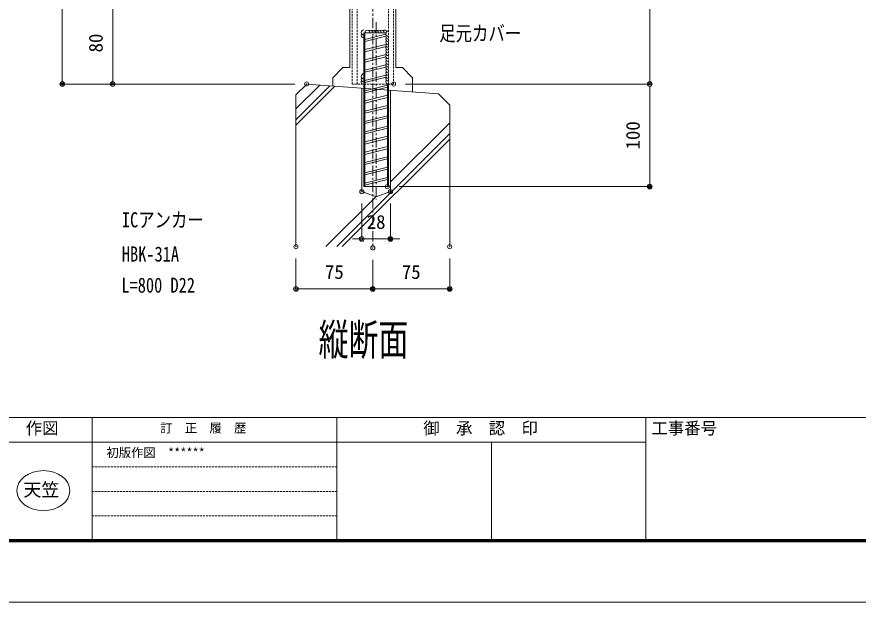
# Model space of a CAD drawing. Units: millimetres, scale not verified. Extents: x -1682 to 1682, y -1188 to 1188.
# Drawn here: x -400 to 421, y -1188 to -617 of the extents above; entities that cross this region are included whole.
import ezdxf
from ezdxf.enums import TextEntityAlignment as Align

# ---------------------------------------------------------------- set-up
doc = ezdxf.new("R2010")
doc.units = ezdxf.units.MM
doc.header["$LTSCALE"] = 8
doc.header["$PDMODE"] = 32
doc.header["$PDSIZE"] = 4
doc.linetypes.add('USER1', pattern=[2, 1.25, -0.25, 0.25, -0.25])
doc.linetypes.add('USER3', pattern=[0.375, 0.25, -0.125])
for name, color, linetype, lineweight in [('0-0_0', 7, 'Continuous', 18), ('0-1_DEFPOINTS', 7, 'Continuous', 18), ('0-4_アンカー', 4, 'Continuous', 18), ('0-6_WAKU', 7, 'Continuous', 18), ('0-C_2躯体線', 4, 'Continuous', 18), ('0-E_3中心線', 2, 'USER1', 18), ('1-0_1手摺寸法', 3, 'Continuous', 18)]:
    doc.layers.add(name, color=color, linetype=linetype, lineweight=lineweight)
doc.layers.add('0-3_MOJI', color=7, linetype='Continuous')
doc.styles.add('ＭＳ ゴシック', font='')
doc.styles.get('ＭＳ ゴシック').set_extended_font_data('MS Gothic')

# ---------------------------------------------------------------- blocks, each defined once
blk = doc.blocks.new('_ORIGIN2')
at = {"layer": '0-0_0'}
blk.add_line((-0.5, 0), (-1, 0), dxfattribs=at)
for radius in [0.5, 0.25]:
    blk.add_circle((0, 0), radius, dxfattribs=at)
blk = doc.blocks.new('D16')
at = {"layer": '0-1_DEFPOINTS'}
for p in [(-164.267, -178.95), (70.944, -178.95), (24.95, -258.95)]:
    blk.add_point(p, dxfattribs=at)
at = {"layer": '1-0_1手摺寸法', "color": 7}
for p, q in [((59.444, -178.95), (-164.267, -178.95)), ((-164.267, -254.35), (-164.267, -183.55)), ((13.45, -258.95), (-164.267, -258.95))]:
    blk.add_line(p, q, dxfattribs=at)
at = {"layer": '1-0_1手摺寸法', "xscale": 4.6, "yscale": 4.6}
for p, rotation in [((-164.267, -178.95), 90), ((-164.267, -258.95), 270)]:
    blk.add_blockref('_ORIGIN2', p, dxfattribs=dict(at, rotation=rotation))
at = {"layer": '1-0_1手摺寸法', "color": 7, "style": 'ＭＳ ゴシック'}
blk.add_text('80', height=13.49, rotation=90, dxfattribs=at).set_placement((-170.017, -228.15), align=Align.BOTTOM_LEFT)
blk = doc.blocks.new('D34')
at = {"layer": '0-1_DEFPOINTS'}
for p in [(59.444, 841.05), (-213.49, -258.95), (24.95, -258.95)]:
    blk.add_point(p, dxfattribs=at)
at = {"layer": '1-0_1手摺寸法', "color": 7}
for p, q in [((47.944, 841.05), (-213.49, 841.05)), ((-213.49, 836.45), (-213.49, -254.35)), ((13.45, -258.95), (-213.49, -258.95))]:
    blk.add_line(p, q, dxfattribs=at)
at = {"layer": '1-0_1手摺寸法', "xscale": 4.6, "yscale": 4.6}
for p, rotation in [((-213.49, 841.05), 90), ((-213.49, -258.95), 270)]:
    blk.add_blockref('_ORIGIN2', p, dxfattribs=dict(at, rotation=rotation))
at = {"layer": '1-0_1手摺寸法', "color": 7, "style": 'ＭＳ ゴシック'}
blk.add_text('1100', height=13.49, rotation=90, dxfattribs=at).set_placement((-219.24, 272.65), align=Align.BOTTOM_LEFT)
blk = doc.blocks.new('D37')
at = {"layer": '0-1_DEFPOINTS'}
for p in [(14.444, -417.488), (89.444, -418.68), (89.444, -458.697)]:
    blk.add_point(p, dxfattribs=at)
at = {"layer": '1-0_1手摺寸法', "color": 7}
for p, q in [((14.444, -428.988), (14.444, -458.697)), ((89.444, -430.18), (89.444, -458.697)), ((19.044, -458.697), (84.844, -458.697))]:
    blk.add_line(p, q, dxfattribs=at)
at = {"layer": '1-0_1手摺寸法', "xscale": 4.6, "yscale": 4.6, "rotation": 180}
blk.add_blockref('_ORIGIN2', (14.444, -458.697), dxfattribs=at)
at = {"layer": '1-0_1手摺寸法', "xscale": 4.6, "yscale": 4.6}
blk.add_blockref('_ORIGIN2', (89.444, -458.697), dxfattribs=at)
at = {"layer": '1-0_1手摺寸法', "color": 7, "style": 'ＭＳ ゴシック'}
blk.add_text('75', height=13.49, dxfattribs=at).set_placement((42.744, -452.947), align=Align.BOTTOM_LEFT)
blk = doc.blocks.new('D38')
at = {"layer": '0-1_DEFPOINTS'}
for p in [(164.444, -417.488), (89.444, -418.68), (164.444, -458.697)]:
    blk.add_point(p, dxfattribs=at)
at = {"layer": '1-0_1手摺寸法', "color": 7}
for p, q in [((89.444, -430.18), (89.444, -458.697)), ((164.444, -428.988), (164.444, -458.697)), ((94.044, -458.697), (159.844, -458.697))]:
    blk.add_line(p, q, dxfattribs=at)
at = {"layer": '1-0_1手摺寸法', "xscale": 4.6, "yscale": 4.6, "rotation": 180}
blk.add_blockref('_ORIGIN2', (89.444, -458.697), dxfattribs=at)
at = {"layer": '1-0_1手摺寸法', "xscale": 4.6, "yscale": 4.6}
blk.add_blockref('_ORIGIN2', (164.444, -458.697), dxfattribs=at)
at = {"layer": '1-0_1手摺寸法', "color": 7, "style": 'ＭＳ ゴシック'}
blk.add_text('75', height=13.49, dxfattribs=at).set_placement((117.744, -452.947), align=Align.BOTTOM_LEFT)
blk = doc.blocks.new('D45')
at = {"layer": '0-1_DEFPOINTS'}
for p in [(109.694, 541.05), (359.674, 541.05), (109.694, -258.95)]:
    blk.add_point(p, dxfattribs=at)
at = {"layer": '1-0_1手摺寸法', "color": 7}
for p, q in [((121.194, 541.05), (359.674, 541.05)), ((359.674, -254.35), (359.674, 536.45)), ((121.194, -258.95), (359.674, -258.95))]:
    blk.add_line(p, q, dxfattribs=at)
at = {"layer": '1-0_1手摺寸法', "xscale": 4.6, "yscale": 4.6}
for p, rotation in [((359.674, 541.05), 90), ((359.674, -258.95), 270)]:
    blk.add_blockref('_ORIGIN2', p, dxfattribs=dict(at, rotation=rotation))
at = {"layer": '1-0_1手摺寸法', "color": 7, "style": 'ＭＳ ゴシック'}
blk.add_text('800', height=13.49, rotation=90, dxfattribs=at).set_placement((353.924, 127.25), align=Align.BOTTOM_LEFT)
blk = doc.blocks.new('D79')
at = {"layer": '0-1_DEFPOINTS'}
for p in [(78.694, -363.855), (106.694, -363.855), (106.694, -409.93)]:
    blk.add_point(p, dxfattribs=at)
at = {"layer": '1-0_1手摺寸法', "color": 7}
for p, q in [((78.694, -375.355), (78.694, -409.93)), ((106.694, -375.355), (106.694, -409.93)), ((74.094, -409.93), (69.494, -409.93)), ((78.694, -409.93), (106.694, -409.93)), ((111.294, -409.93), (115.894, -409.93))]:
    blk.add_line(p, q, dxfattribs=at)
at = {"layer": '1-0_1手摺寸法', "xscale": 4.6, "yscale": 4.6}
blk.add_blockref('_ORIGIN2', (78.694, -409.93), dxfattribs=at)
at = {"layer": '1-0_1手摺寸法', "xscale": 4.6, "yscale": 4.6, "rotation": 180}
blk.add_blockref('_ORIGIN2', (106.694, -409.93), dxfattribs=at)
at = {"layer": '1-0_1手摺寸法', "color": 7, "style": 'ＭＳ ゴシック'}
blk.add_text('28', height=13.49, dxfattribs=at).set_placement((83.494, -404.18), align=Align.BOTTOM_LEFT)
blk = doc.blocks.new('D80')
at = {"layer": '0-1_DEFPOINTS'}
for p in [(109.694, -258.95), (103.694, -358.95), (359.674, -358.95)]:
    blk.add_point(p, dxfattribs=at)
at = {"layer": '1-0_1手摺寸法', "color": 7}
for p, q in [((121.194, -258.95), (359.674, -258.95)), ((359.674, -263.55), (359.674, -354.35)), ((115.194, -358.95), (359.674, -358.95))]:
    blk.add_line(p, q, dxfattribs=at)
at = {"layer": '1-0_1手摺寸法', "xscale": 4.6, "yscale": 4.6}
for p, rotation in [((359.674, -258.95), 90), ((359.674, -358.95), 270)]:
    blk.add_blockref('_ORIGIN2', p, dxfattribs=dict(at, rotation=rotation))
at = {"layer": '1-0_1手摺寸法', "color": 7, "style": 'ＭＳ ゴシック'}
blk.add_text('100', height=13.49, rotation=90, dxfattribs=at).set_placement((353.924, -322.75), align=Align.BOTTOM_LEFT)

msp = doc.modelspace()

# ---------------------------------------------------------------- linework, layer by layer
at = {"layer": '0-0_0'}
for p, q in [((-74.796, 162.385), (-74.796, -666.689)), ((-29.796, 162.385), (-29.796, -666.689)), ((-91.423, -676.689), (-81.423, -666.689)), ((-81.423, -666.689), (-74.796, -666.689)), ((-29.796, -666.689), (-23.423, -666.689)), ((-13.423, -676.689), (-23.423, -666.689)), ((-91.423, -676.689), (-91.423, -684.786)), ((-13.423, -676.689), (-13.423, -690.607))]:
    msp.add_line(p, q, dxfattribs=at)
msp.add_ellipse((-373.675, -1079.297), major_axis=(25.847, 0), ratio=0.755094, dxfattribs=at)
at = {"layer": '0-1_DEFPOINTS', "color": 5}
msp.add_line((-1682, -1188), (1682, -1188), dxfattribs=at)
at = {"layer": '0-4_アンカー', "linetype": 'USER3'}
for p, q in [((-72.546, 117.107), (-72.546, -682.893)), ((-67.546, 117.107), (-67.546, -682.893)), ((-37.046, 117.107), (-37.046, -682.893)), ((-32.046, 117.107), (-32.046, -682.893)), ((-32.046, -682.893), (-72.546, -682.893))]:
    msp.add_line(p, q, dxfattribs=at)
at = {"layer": '0-4_アンカー'}
for p, q in [((-61.046, -632.893), (-39.412, -632.893)), ((-61.046, -632.893), (-61.046, -782.893)), ((-60.046, -632.893), (-60.046, -782.893)), ((-39.536, -634.239), (-60.046, -639.366)), ((-39.567, -636.308), (-60.046, -641.428)), ((-39.524, -644.236), (-60.046, -649.366)), ((-39.239, -646.226), (-60.046, -651.428)), ((-39.271, -654.173), (-60.046, -659.366)), ((-39.507, -656.293), (-60.046, -661.428)), ((-39.556, -664.244), (-60.046, -669.366)), ((-39.551, -666.304), (-60.046, -671.428)), ((-39.49, -674.228), (-60.046, -679.366)), ((-39.197, -676.216), (-60.046, -681.428)), ((-38.046, -683.866), (-60.046, -689.366)), ((-38.046, -685.928), (-60.046, -691.428)), ((-38.046, -682.893), (-38.046, -782.893)), ((-37.046, -682.893), (-37.046, -782.893)), ((-38.046, -693.866), (-60.046, -699.366)), ((-38.046, -695.928), (-60.046, -701.428)), ((-38.046, -703.866), (-60.046, -709.366)), ((-38.046, -705.928), (-60.046, -711.428)), ((-38.046, -713.866), (-60.046, -719.366)), ((-38.046, -715.928), (-60.046, -721.428)), ((-38.046, -723.866), (-60.046, -729.366)), ((-38.046, -725.928), (-60.046, -731.428)), ((-38.046, -733.866), (-60.046, -739.366)), ((-38.046, -735.928), (-60.046, -741.428)), ((-38.046, -743.866), (-60.046, -749.366)), ((-38.046, -745.928), (-60.046, -751.428)), ((-38.046, -753.866), (-60.046, -759.366)), ((-38.046, -755.928), (-60.046, -761.428)), ((-38.046, -763.866), (-60.046, -769.366)), ((-38.046, -765.928), (-60.046, -771.428)), ((-38.046, -773.866), (-60.046, -779.366)), ((-38.046, -775.928), (-60.046, -781.428)), ((-61.046, -782.893), (-37.046, -782.893))]:
    msp.add_line(p, q, dxfattribs=at)
for centre, start, end in [((-61.046, -632.622), 90, 270), ((-57.515, -632.893), 0, 180), ((-54.775, -632.893), 0, 122.76881), ((-52.036, -632.893), 0, 122.76881), ((-49.297, -632.893), 0, 122.76881), ((-46.557, -632.893), 0, 122.76881), ((-43.818, -632.893), 0, 122.76881), ((-41.078, -632.893), 22.73398, 122.76881), ((-37.046, -633.791), 90, 270), ((-61.046, -635.362), 147.23119, 270), ((-37.046, -636.53), 147.23119, 270), ((-37.046, -639.27), 147.23119, 270), ((-37.046, -642.009), 147.23119, 270), ((-37.046, -644.749), 147.23119, 270), ((-37.046, -647.488), 147.23119, 270), ((-37.046, -650.228), 147.23119, 270), ((-37.046, -652.967), 147.23119, 270), ((-37.046, -655.707), 147.23119, 270), ((-37.046, -658.446), 147.23119, 270), ((-37.046, -661.185), 147.23119, 270), ((-37.046, -663.925), 147.23119, 270), ((-61.046, -675.423), 90, 270), ((-37.046, -666.664), 147.23119, 270), ((-37.046, -669.404), 147.23119, 270), ((-37.046, -672.143), 147.23119, 270), ((-61.046, -678.163), 147.23119, 270), ((-61.046, -680.902), 147.23119, 231.85813), ((-37.046, -674.883), 147.23119, 270), ((-37.046, -677.622), 147.23119, 270), ((-37.046, -680.362), 147.23119, 270)]:
    msp.add_arc(centre, 2.531, start, end, dxfattribs=at)
at = {"layer": '0-6_WAKU'}
for p, q in [((-1602, -1008), (1598, -1008)), ((-326, -1008), (-326, -1128)), ((-87.333, -1008), (-87.333, -1128)), ((214, -1008), (214, -1128)), ((-626, -1032), (-326, -1032)), ((-326, -1032), (-87.333, -1032)), ((-87.333, -1032), (214, -1032)), ((63.333, -1032), (63.333, -1128)), ((-1603.2, -1129.2), (1599.2, -1129.2)), ((-1602.6, -1128.6), (1598.6, -1128.6)), ((-1602, -1128), (1598, -1128)), ((-1601.4, -1127.4), (1597.4, -1127.4)), ((-1600.8, -1126.8), (1596.8, -1126.8))]:
    msp.add_line(p, q, dxfattribs=at)
at = {"layer": '0-6_WAKU', "linetype": 'USER3'}
for p, q in [((-326, -1056), (-87.333, -1056)), ((-326, -1080), (-87.333, -1080)), ((-326, -1104), (-87.333, -1104))]:
    msp.add_line(p, q, dxfattribs=at)
at = {"layer": '0-C_2躯体線'}
for p, q in [((-116.789, -682.893), (-127.296, -693.399)), ((-127.296, -707.114), (-104.026, -683.845)), ((-127.296, -717.723), (-94.154, -684.582)), ((-127.296, -723.017), (-89.228, -684.949)), ((11.794, -692.489), (-116.789, -682.893)), ((-63.046, -686.904), (-63.046, -787.797)), ((-35.046, -688.993), (-35.046, -787.797)), ((-127.296, -841.43), (-127.296, -693.399)), ((22.704, -703.399), (11.794, -692.489)), ((22.704, -841.43), (22.704, -703.399)), ((-35.046, -778.351), (22.704, -720.601)), ((-87.517, -841.43), (22.704, -731.209)), ((-82.223, -841.43), (22.704, -736.503)), ((-49.046, -792.893), (-63.046, -787.797)), ((-49.046, -792.893), (-35.046, -787.797)), ((-98.125, -841.43), (-49.443, -792.748))]:
    msp.add_line(p, q, dxfattribs=at)
at = {"layer": '0-E_3中心線'}
for p, q in [((-52.296, 469.737), (-52.296, -842.622)), ((-49.046, -622.653), (-49.046, -795.292))]:
    msp.add_line(p, q, dxfattribs=at)

# ---------------------------------------------------------------- block references
at = {"layer": '1-0_1手摺寸法'}
for name in ['D34', 'D45', 'D16', 'D80', 'D79', 'D37', 'D38']:
    msp.add_blockref(name, (-141.739, -423.942), dxfattribs=at)

# ---------------------------------------------------------------- texts
at = {"layer": '0-0_0', "style": 'ＭＳ ゴシック'}
for s, height, width, p in [('足元カバー', 14.66, 0.8, (12.468, -645.136)), ('ICアンカー ', 14.66, 0.8, (-297.125, -826.989)), ('HBK-31A', 14.66, 0.8, (-297.125, -860.322)), ('L=800 D22', 14.66, 0.8, (-297.553, -890.657)), ('縦断面', 30.55, 0.7, (-105.181, -956.509))]:
    msp.add_text(s, height=height, dxfattribs=dict(at, width=width)).set_placement(p, align=Align.BOTTOM_LEFT)
for s, height, p in [('初版作図\u3000******', 8.798, (-312.094, -1049.283)), ('天笠', 12.9, (-393.167, -1088.655))]:
    msp.add_text(s, height=height, dxfattribs=at).set_placement(p, align=Align.BOTTOM_LEFT)
at = {"layer": '0-3_MOJI', "style": 'ＭＳ ゴシック'}
for s, height, p in [('作図', 11.73, (-390.862, -1027.794)), ('訂\u3000正\u3000履\u3000歴', 8.798, (-259.675, -1025.283)), ('御  承  認  印', 11.73, (-3.106, -1027.794)), ('工事番号', 11.73, (219.508, -1027.794))]:
    msp.add_text(s, height=height, dxfattribs=at).set_placement(p, align=Align.BOTTOM_LEFT)

doc.saveas('drawing.dxf')
